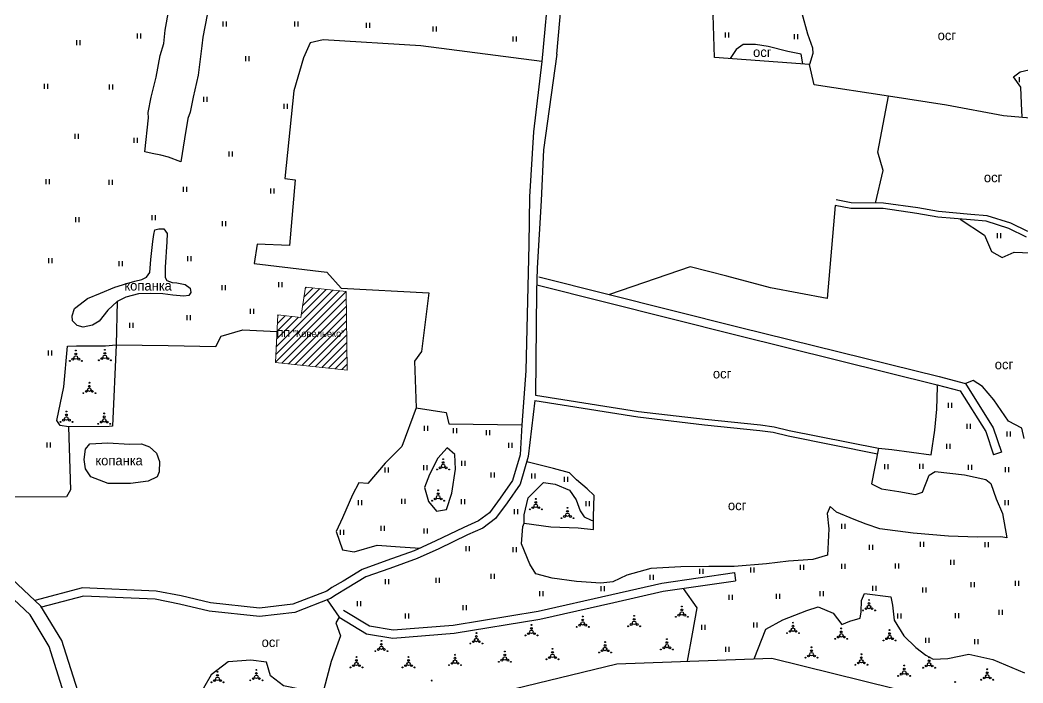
# Model space of a CAD drawing. Header units: millimetres. Extents: x 1379499 to 1411715, y 5652947 to 5671991.
# Drawn here: x 1400694 to 1401416, y 5660868 to 5661345 of the extents above; entities that cross this region are included whole.
import ezdxf
from ezdxf.enums import TextEntityAlignment as Align

# ---------------------------------------------------------------- set-up
doc = ezdxf.new("R2010")
doc.units = ezdxf.units.MM
doc.layers.add('_5Інше', color=252, linetype='Continuous', lineweight=25)
for name, color, linetype in [('вулиці', 7, 'Continuous'), ('ВулНазва', 7, 'Continuous'), ('на область', 5, 'Continuous')]:
    doc.layers.add(name, color=color, linetype=linetype)
picture_1 = doc.add_image_def('image1.bmp', size_in_pixel=(3370, 2384))

# ---------------------------------------------------------------- blocks, each defined once
blk = doc.blocks.new('ЛвЗд')
at = {"layer": '_5Інше', "color": 204, "linetype": 'Continuous'}
for points in [[(44777.635, 27810.375), (44999.44, 27863.053)], [(44999.44, 27863.053), (45111.047, 27866.312)], [(45111.047, 27866.312), (45265.093, 27827.251)]]:
    blk.add_lwpolyline(points, dxfattribs=at)

msp = doc.modelspace()

# ---------------------------------------------------------------- hatches: boundary and pattern name
at = {"layer": 'вулиці', "lineweight": -2}
h = msp.add_hatch(dxfattribs=at)
h.set_pattern_fill('ANSI31', color=2, scale=30, style=0)
h.set_pattern_definition([(45, (19203.3615, -9190.9644), (-2.6516504294, 2.6516504294), [])])
h.paths.add_polyline_path([(1400896.3, 5661130.93), (1400879.79, 5661132.91), (1400878.07, 5661098.57), (1400929.58, 5661093.06), (1400928.96, 5661149.64), (1400899.61, 5661152.95)])
h.paths.add_polyline_path([(1400870.05, 5661115.61), (1400936.71, 5661115.61), (1400936.71, 5661123.11), (1400870.05, 5661123.11)], flags=9)

# ---------------------------------------------------------------- linework, layer by layer
at = {"layer": 'вулиці', "color": 7, "lineweight": -2}
for p, q in [((1400840.52, 5661340.39), (1400840.52, 5661343.99)), ((1400842.92, 5661340.39), (1400842.92, 5661343.99)), ((1400892.01, 5661340.39), (1400892.01, 5661343.99)), ((1400894.41, 5661340.39), (1400894.41, 5661343.99)), ((1400943.62, 5661339.53), (1400943.62, 5661343.13)), ((1400946.02, 5661339.53), (1400946.02, 5661343.13)), ((1400991.46, 5661336.94), (1400991.46, 5661340.54)), ((1400993.86, 5661336.94), (1400993.86, 5661340.54)), ((1400778.84, 5661331.97), (1400778.84, 5661335.57)), ((1400781.24, 5661331.97), (1400781.24, 5661335.57)), ((1401049.19, 5661329.66), (1401049.19, 5661333.26)), ((1401051.59, 5661329.66), (1401051.59, 5661333.26)), ((1401201.91, 5661332.64), (1401201.91, 5661336.24)), ((1401204.31, 5661332.64), (1401204.31, 5661336.24)), ((1401251.69, 5661331.36), (1401251.69, 5661334.96)), ((1401254.09, 5661331.36), (1401254.09, 5661334.96)), ((1400735.19, 5661327.13), (1400735.19, 5661330.73)), ((1400737.59, 5661327.13), (1400737.59, 5661330.73)), ((1400856.65, 5661315.45), (1400856.65, 5661319.05)), ((1400859.05, 5661315.45), (1400859.05, 5661319.05)), ((1401413.63, 5661300.45), (1401413.63, 5661304.05)), ((1400711.74, 5661295.63), (1400711.74, 5661299.23)), ((1400714.14, 5661295.63), (1400714.14, 5661299.23)), ((1400758.63, 5661295.23), (1400758.63, 5661298.83)), ((1400761.03, 5661295.23), (1400761.03, 5661298.83)), ((1400826.48, 5661286.35), (1400826.48, 5661289.95)), ((1400828.88, 5661286.35), (1400828.88, 5661289.95)), ((1400884.21, 5661281.16), (1400884.21, 5661284.76)), ((1400886.61, 5661281.16), (1400886.61, 5661284.76)), ((1400733.97, 5661259.69), (1400733.97, 5661263.29)), ((1400736.37, 5661259.69), (1400736.37, 5661263.29)), ((1400776.42, 5661256.86), (1400776.42, 5661260.46)), ((1400778.82, 5661256.86), (1400778.82, 5661260.46)), ((1400844.68, 5661246.87), (1400844.68, 5661250.47)), ((1400847.08, 5661246.87), (1400847.08, 5661250.47)), ((1400713.03, 5661227.03), (1400713.03, 5661230.63)), ((1400715.43, 5661227.03), (1400715.43, 5661230.63)), ((1400758.37, 5661226.52), (1400758.37, 5661230.12)), ((1400760.77, 5661226.52), (1400760.77, 5661230.12)), ((1400811.85, 5661221.43), (1400811.85, 5661225.03)), ((1400814.25, 5661221.43), (1400814.25, 5661225.03)), ((1400874.83, 5661220.21), (1400874.83, 5661223.81)), ((1400877.23, 5661220.21), (1400877.23, 5661223.81)), ((1400734.42, 5661199.55), (1400734.42, 5661203.15)), ((1400736.82, 5661199.55), (1400736.82, 5661203.15)), ((1400789.44, 5661201.08), (1400789.44, 5661204.68)), ((1400791.84, 5661201.08), (1400791.84, 5661204.68)), ((1400839.99, 5661196.83), (1400839.99, 5661200.43)), ((1400842.39, 5661196.83), (1400842.39, 5661200.43)), ((1401397.76, 5661187.99), (1401397.76, 5661191.59)), ((1401400.16, 5661187.99), (1401400.16, 5661191.59)), ((1400715.07, 5661170.04), (1400715.07, 5661173.64)), ((1400717.47, 5661170.04), (1400717.47, 5661173.64)), ((1400814.99, 5661171.53), (1400814.99, 5661175.13)), ((1400817.39, 5661171.53), (1400817.39, 5661175.13)), ((1400765.5, 5661168), (1400765.5, 5661171.6)), ((1400767.9, 5661168), (1400767.9, 5661171.6)), ((1400839.68, 5661150.69), (1400839.68, 5661154.29)), ((1400842.08, 5661150.69), (1400842.08, 5661154.29)), ((1400880.55, 5661152.82), (1400880.55, 5661156.42)), ((1400882.95, 5661152.82), (1400882.95, 5661156.42)), ((1400860.12, 5661133.68), (1400860.12, 5661137.28)), ((1400862.52, 5661133.68), (1400862.52, 5661137.28)), ((1400814.56, 5661129), (1400814.56, 5661132.6)), ((1400816.96, 5661129), (1400816.96, 5661132.6)), ((1400773.26, 5661123.47), (1400773.26, 5661127.07)), ((1400775.66, 5661123.47), (1400775.66, 5661127.07)), ((1400714.83, 5661103.68), (1400714.83, 5661107.28)), ((1400717.23, 5661103.68), (1400717.23, 5661107.28)), ((1401362.36, 5661066.06), (1401362.36, 5661069.66)), ((1401364.76, 5661066.06), (1401364.76, 5661069.66)), ((1400985.41, 5661049.38), (1400985.41, 5661052.98)), ((1400987.81, 5661049.38), (1400987.81, 5661052.98)), ((1401006.12, 5661047.73), (1401006.12, 5661051.33)), ((1401008.52, 5661047.73), (1401008.52, 5661051.33)), ((1401029.83, 5661046.31), (1401029.83, 5661049.91)), ((1401032.23, 5661046.31), (1401032.23, 5661049.91)), ((1401375.95, 5661050.85), (1401375.95, 5661054.45)), ((1401378.35, 5661050.85), (1401378.35, 5661054.45)), ((1401404.76, 5661045.42), (1401404.76, 5661049.02)), ((1401407.16, 5661045.42), (1401407.16, 5661049.02)), ((1400713.75, 5661037.36), (1400713.75, 5661040.96)), ((1400716.15, 5661037.36), (1400716.15, 5661040.96)), ((1401045.96, 5661037.07), (1401045.96, 5661040.67)), ((1401048.36, 5661037.07), (1401048.36, 5661040.67)), ((1401361.27, 5661036.46), (1401361.27, 5661040.06)), ((1401363.67, 5661036.46), (1401363.67, 5661040.06)), ((1400956.94, 5661019.37), (1400956.94, 5661022.97)), ((1400959.34, 5661019.37), (1400959.34, 5661022.97)), ((1400984.77, 5661021.18), (1400984.77, 5661024.78)), ((1400987.17, 5661021.18), (1400987.17, 5661024.78)), ((1401012.29, 5661024.28), (1401012.29, 5661027.88)), ((1401014.69, 5661024.28), (1401014.69, 5661027.88)), ((1401316.7, 5661021.8), (1401316.7, 5661025.4)), ((1401319.1, 5661021.8), (1401319.1, 5661025.4)), ((1401341.7, 5661022.07), (1401341.7, 5661025.67)), ((1401344.1, 5661022.07), (1401344.1, 5661025.67)), ((1401376.76, 5661021.26), (1401376.76, 5661024.86)), ((1401379.16, 5661021.26), (1401379.16, 5661024.86)), ((1401403.4, 5661019.63), (1401403.4, 5661023.23)), ((1401405.8, 5661019.63), (1401405.8, 5661023.23)), ((1401033.39, 5661015.75), (1401033.39, 5661019.35)), ((1401035.79, 5661015.75), (1401035.79, 5661019.35)), ((1401062.58, 5661015.19), (1401062.58, 5661018.79)), ((1401064.98, 5661015.19), (1401064.98, 5661018.79)), ((1401086.03, 5661012.8), (1401086.03, 5661016.4)), ((1401088.43, 5661012.8), (1401088.43, 5661016.4)), ((1400937.82, 5660995.85), (1400937.82, 5660999.45)), ((1400940.22, 5660995.85), (1400940.22, 5660999.45)), ((1400969.13, 5660996.8), (1400969.13, 5661000.4)), ((1400971.53, 5660996.8), (1400971.53, 5661000.4)), ((1401012.05, 5660996.56), (1401012.05, 5661000.16)), ((1401014.45, 5660996.56), (1401014.45, 5661000.16)), ((1401403.13, 5660996), (1401403.13, 5660999.6)), ((1401405.53, 5660996), (1401405.53, 5660999.6)), ((1401050.09, 5660989.38), (1401050.09, 5660992.98)), ((1401052.49, 5660989.38), (1401052.49, 5660992.98)), ((1401101.78, 5660995.19), (1401101.78, 5660998.79)), ((1401104.18, 5660995.19), (1401104.18, 5660998.79)), ((1400924.78, 5660974.53), (1400924.78, 5660978.13)), ((1400927.18, 5660974.53), (1400927.18, 5660978.13)), ((1400954.19, 5660977.37), (1400954.19, 5660980.97)), ((1400956.59, 5660977.37), (1400956.59, 5660980.97)), ((1400985.02, 5660975.47), (1400985.02, 5660979.07)), ((1400987.42, 5660975.47), (1400987.42, 5660979.07)), ((1401285.72, 5660978.86), (1401285.72, 5660982.46)), ((1401288.12, 5660978.86), (1401288.12, 5660982.46)), ((1401015.27, 5660962.81), (1401015.27, 5660966.41)), ((1401017.67, 5660962.81), (1401017.67, 5660966.41)), ((1401049.06, 5660962.09), (1401049.06, 5660965.69)), ((1401051.46, 5660962.09), (1401051.46, 5660965.69)), ((1401305.52, 5660963.73), (1401305.52, 5660967.33)), ((1401307.92, 5660963.73), (1401307.92, 5660967.33)), ((1401342.22, 5660965.87), (1401342.22, 5660969.47)), ((1401344.62, 5660965.87), (1401344.62, 5660969.47)), ((1401388.86, 5660965.64), (1401388.86, 5660969.24)), ((1401391.26, 5660965.64), (1401391.26, 5660969.24)), ((1401364.18, 5660952.99), (1401364.18, 5660956.59)), ((1401366.58, 5660952.99), (1401366.58, 5660956.59)), ((1401183.46, 5660946.53), (1401183.46, 5660950.13)), ((1401185.86, 5660946.53), (1401185.86, 5660950.13)), ((1401220.28, 5660947.45), (1401220.28, 5660951.05)), ((1401222.68, 5660947.45), (1401222.68, 5660951.05)), ((1401255.86, 5660949.38), (1401255.86, 5660952.98)), ((1401258.26, 5660949.38), (1401258.26, 5660952.98)), ((1401285.72, 5660950.1), (1401285.72, 5660953.7)), ((1401288.12, 5660950.1), (1401288.12, 5660953.7)), ((1401324.36, 5660950.35), (1401324.36, 5660953.95)), ((1401326.76, 5660950.35), (1401326.76, 5660953.95)), ((1400957.28, 5660939.01), (1400957.28, 5660942.61)), ((1400959.68, 5660939.01), (1400959.68, 5660942.61)), ((1400993.7, 5660939.97), (1400993.7, 5660943.57)), ((1400996.1, 5660939.97), (1400996.1, 5660943.57)), ((1401033.24, 5660942.84), (1401033.24, 5660946.44)), ((1401035.64, 5660942.84), (1401035.64, 5660946.44)), ((1401147.63, 5660942.12), (1401147.63, 5660945.72)), ((1401150.03, 5660942.12), (1401150.03, 5660945.72)), ((1401112.4, 5660933.98), (1401112.4, 5660937.58)), ((1401114.8, 5660933.98), (1401114.8, 5660937.58)), ((1401308.05, 5660934.19), (1401308.05, 5660937.79)), ((1401310.45, 5660934.19), (1401310.45, 5660937.79)), ((1401343.98, 5660933.01), (1401343.98, 5660936.61)), ((1401346.38, 5660933.01), (1401346.38, 5660936.61)), ((1401378.77, 5660936.75), (1401378.77, 5660940.35)), ((1401381.17, 5660936.75), (1401381.17, 5660940.35)), ((1401410.6, 5660937.72), (1401410.6, 5660941.32)), ((1401413, 5660937.72), (1401413, 5660941.32)), ((1401068.22, 5660930.39), (1401068.22, 5660933.99)), ((1401070.62, 5660930.39), (1401070.62, 5660933.99)), ((1401204.52, 5660927.66), (1401204.52, 5660931.26)), ((1401206.92, 5660927.66), (1401206.92, 5660931.26)), ((1401238.64, 5660928.56), (1401238.64, 5660932.16)), ((1401241.04, 5660928.56), (1401241.04, 5660932.16)), ((1401270.05, 5660930.37), (1401270.05, 5660933.97)), ((1401272.45, 5660930.37), (1401272.45, 5660933.97)), ((1400937.15, 5660923.21), (1400937.15, 5660926.81)), ((1400939.55, 5660923.21), (1400939.55, 5660926.81)), ((1401013.11, 5660920.34), (1401013.11, 5660923.94)), ((1401015.51, 5660920.34), (1401015.51, 5660923.94)), ((1401398.96, 5660916.96), (1401398.96, 5660920.56)), ((1401401.36, 5660916.96), (1401401.36, 5660920.56)), ((1400971.66, 5660914.35), (1400971.66, 5660917.95)), ((1400974.06, 5660914.35), (1400974.06, 5660917.95)), ((1401325.93, 5660914.39), (1401325.93, 5660917.99)), ((1401328.33, 5660914.39), (1401328.33, 5660917.99)), ((1401367.48, 5660914.59), (1401367.48, 5660918.19)), ((1401369.88, 5660914.59), (1401369.88, 5660918.19)), ((1401184.9, 5660906.24), (1401184.9, 5660909.84)), ((1401187.3, 5660906.24), (1401187.3, 5660909.84)), ((1401222.34, 5660907.75), (1401222.34, 5660911.35)), ((1401224.74, 5660907.75), (1401224.74, 5660911.35)), ((1401346.15, 5660896.75), (1401346.15, 5660900.35)), ((1401348.55, 5660896.75), (1401348.55, 5660900.35)), ((1401381.43, 5660895.72), (1401381.43, 5660899.32)), ((1401383.83, 5660895.72), (1401383.83, 5660899.32)), ((1401202.11, 5660890.26), (1401202.11, 5660893.86)), ((1401204.51, 5660890.26), (1401204.51, 5660893.86))]:
    msp.add_line(p, q, dxfattribs=at)
for points in [[(1401516.3, 5661212.52), (1401502.03, 5661211.44), (1401484.04, 5661215.25), (1401464.33, 5661217.44), (1401451, 5661222.09), (1401443.17, 5661226.11), (1401437.66, 5661232.45), (1401437.87, 5661239.43), (1401439.78, 5661253.8), (1401438.3, 5661263.74), (1401435.5, 5661269.53), (1401421.32, 5661274.6), (1401402.06, 5661276.29), (1401361.01, 5661283.91), (1401319.24, 5661290.27), (1401265.71, 5661298.52), (1401262.33, 5661313.22), (1401194.05, 5661318.28), (1401193.09, 5661348.89), (1401083.9, 5661358.35), (1401091.59, 5661491.84)], [(1401415.37, 5661275.13), (1401415.03, 5661285.04), (1401414.39, 5661296.93), (1401409.29, 5661304.37), (1401413.96, 5661307.77), (1401428.63, 5661311.16), (1401435.22, 5661319.02), (1401436.29, 5661333.67), (1401431.18, 5661349.51), (1401420.55, 5661362.68), (1401409.28, 5661365.87), (1401395.47, 5661368.2), (1401394.4, 5661370.54), (1401396.74, 5661392.69), (1401396.11, 5661407.14), (1401395.38, 5661414.49)], [(1401075.31, 5661375.02), (1401069.86, 5661315.28), (1400982.62, 5661326.65), (1400912.35, 5661330.8), (1400903.06, 5661328.72), (1400898.13, 5661317.92), (1400891.28, 5661294.15), (1400884.8, 5661231.13), (1400892.18, 5661230.09), (1400888.21, 5661182.77), (1400865, 5661183.86), (1400862.83, 5661169.91), (1400915.05, 5661163.75), (1400925.38, 5661152.16), (1400988.56, 5661148.66), (1400983.05, 5661106.54), (1400978.07, 5661099.55), (1400979.38, 5661066.01), (1401000.82, 5661062.71), (1401002.84, 5661054.48), (1401055.34, 5661053.67)], [(1401193.09, 5661348.89), (1401201.2, 5661353.17), (1401209.13, 5661365.73), (1401212.8, 5661378.09), (1401219.95, 5661380.99), (1401236.58, 5661380.02), (1401247.99, 5661371.91), (1401256.88, 5661350.08), (1401260.94, 5661335.21), (1401264.62, 5661325.17), (1401264.83, 5661321.05), (1401262.33, 5661313.22)], [(1400830.57, 5661357.45), (1400825.76, 5661332.93), (1400825.08, 5661326.66), (1400822.33, 5661305.51), (1400818.89, 5661289.59), (1400816.57, 5661278.77), (1400815.02, 5661274.14), (1400812.61, 5661259.57), (1400810.03, 5661243.09), (1400801.01, 5661246.44), (1400795.6, 5661247.81), (1400789.24, 5661249.18), (1400784.08, 5661250.3), (1400786.6, 5661274.72), (1400786.48, 5661278.68), (1400788.64, 5661289.6), (1400792.25, 5661304.13), (1400795.14, 5661319.57), (1400797.78, 5661328.34), (1400798.62, 5661337.94), (1400801.27, 5661352.54)], [(1401080.51, 5661320.53), (1401084.02, 5661358.34)], [(1401257.67, 5661313.57), (1401256.3, 5661320.59), (1401246.84, 5661322.45), (1401232.73, 5661326.16), (1401223.59, 5661327.56), (1401214.75, 5661327.56), (1401209.63, 5661323.84), (1401205.38, 5661317.44)], [(1401080.51, 5661320.53), (1401070.98, 5661251.7), (1401069.27, 5661215.11), (1401066.48, 5661166.63), (1401065.87, 5661149.63), (1401065.27, 5661075.1)], [(1401069.86, 5661315.28), (1401063.87, 5661264.63), (1401060.89, 5661217.78), (1401060.35, 5661183.5), (1401058.31, 5661092.54), (1401055.34, 5661053.67)], [(1401309.97, 5661213.4), (1401315.51, 5661236.87), (1401311.62, 5661249.96), (1401319.24, 5661290.27)], [(1401280.91, 5661211.66), (1401275.11, 5661144.76), (1401234.44, 5661152.32), (1401202.92, 5661160.82), (1401176.44, 5661167.44), (1401118.5, 5661147.53)], [(1401418.64, 5661188.85), (1401405.9, 5661195.14), (1401389.6, 5661200.29), (1401378.15, 5661201.26), (1401354.66, 5661203.23), (1401339.66, 5661205.97), (1401315.46, 5661209.36), (1401292.07, 5661209.52), (1401280.91, 5661211.66)], [(1401419.58, 5661192.85), (1401407.39, 5661198.86), (1401390.38, 5661204.24), (1401378.48, 5661205.25), (1401355.19, 5661207.2), (1401340.3, 5661209.92), (1401315.75, 5661213.36), (1401292.46, 5661213.52), (1401281.67, 5661215.59)], [(1401370.89, 5661201.87), (1401388.45, 5661190.29), (1401393.31, 5661178.49), (1401400.96, 5661174.1), (1401409.76, 5661178.03), (1401445.65, 5661176.64)], [(1400791.14, 5661194.05), (1400794.02, 5661194.94), (1400797.8, 5661194.74), (1400800.18, 5661191.37), (1400799.98, 5661185.41), (1400798.79, 5661167.19), (1400798.79, 5661159.75), (1400799.89, 5661157.57), (1400803.76, 5661156.28), (1400807.14, 5661155.88), (1400813.1, 5661154.79), (1400816.68, 5661152.21), (1400817.08, 5661149.03), (1400815.69, 5661146.94), (1400812.11, 5661146.35), (1400804.16, 5661147.04), (1400797.1, 5661147.94), (1400787.86, 5661148.23), (1400779.52, 5661148.04), (1400770.47, 5661145.75), (1400764.1, 5661142.44), (1400757.54, 5661136.28), (1400751.09, 5661128.44), (1400746.32, 5661125.36), (1400739.76, 5661124.07), (1400735.39, 5661125.26), (1400732.01, 5661128.54), (1400731.71, 5661132.21), (1400733.5, 5661137.37), (1400737.47, 5661140.65), (1400742.84, 5661144.62), (1400752.08, 5661148.49), (1400762.51, 5661152.76), (1400771.06, 5661155.56), (1400776.92, 5661157.05), (1400781.89, 5661158.44), (1400785.37, 5661160.03), (1400787.65, 5661163.3), (1400788.45, 5661172.87), (1400789.74, 5661185.81), (1400790.44, 5661190.78), (1400791.14, 5661194.05)], [(1401067.51, 5661160.35), (1401211.76, 5661124.08), (1401355.81, 5661088.42), (1401374.57, 5661083.52), (1401394.66, 5661051.61), (1401400.6, 5661034.12)], [(1401066.05, 5661154.53), (1401210.31, 5661118.26), (1401354.33, 5661082.6), (1401370.76, 5661078.31), (1401389.21, 5661049.01), (1401394.92, 5661032.19)], [(1400764.1, 5661142.44), (1400763.42, 5661111.27), (1400800.87, 5661110.87), (1400835.13, 5661110.12), (1400838.89, 5661117.64), (1400854.7, 5661122.15), (1400879.19, 5661120.92)], [(1401312.07, 5661036.86), (1401321.59, 5661036.07), (1401350.02, 5661032.1), (1401352.58, 5661049.92), (1401354.01, 5661064.99), (1401354.49, 5661081.02), (1401354.33, 5661082.6)], [(1401416.99, 5661043.84), (1401415.15, 5661051.44), (1401405.7, 5661056.43), (1401395.16, 5661071.65), (1401386.99, 5661081.4), (1401380.17, 5661085.54), (1401374.57, 5661083.52)], [(1401065.27, 5661075.1), (1401139.37, 5661063.39), (1401187.3, 5661057.72), (1401227.24, 5661053.72), (1401237.01, 5661052.36), (1401247.8, 5661049.75), (1401312.07, 5661036.86)], [(1401064.64, 5661071.15), (1401060.04, 5661030.97), (1401054.2, 5661010.93), (1401044.73, 5660997.52), (1401036.53, 5660986.23), (1401027.35, 5660979.32), (1401016.26, 5660974.44), (1400995.64, 5660964.41), (1400980.09, 5660957.5), (1400960.31, 5660950.3), (1400943.07, 5660944.23), (1400929.76, 5660936.11), (1400921.85, 5660931.46), (1400917.75, 5660928.63), (1400892.03, 5660918.68), (1400866.6, 5660915.65), (1400830.38, 5660919.66), (1400809.02, 5660924.67), (1400791.39, 5660928.11), (1400739.86, 5660930.42), (1400709.8, 5660922.38)], [(1400979.38, 5661066.01), (1400968.99, 5661038.14), (1400956.98, 5661026.15), (1400944.51, 5661011.57), (1400938.15, 5661012.04), (1400933.45, 5661003.34), (1400926.36, 5660986.76), (1400921.78, 5660977.04), (1400926.36, 5660963.71), (1400934.75, 5660962.18), (1400951.15, 5660967.14), (1400967.74, 5660965.99), (1400982.31, 5660965.05)], [(1401064.64, 5661071.15), (1401138.83, 5661059.43), (1401186.86, 5661053.74), (1401226.76, 5661049.75), (1401236.26, 5661048.42), (1401246.93, 5661045.84), (1401311.28, 5661032.94)], [(1400729.19, 5661052.37), (1400730.63, 5661006.99), (1400727.68, 5661001.84), (1400624.96, 5661001.47), (1400608.17, 5661005.1)], [(1401055.34, 5661053.67), (1401054.14, 5661032.16), (1401048.72, 5661013.58), (1401039.85, 5661001.02), (1401032.21, 5660990.48), (1401024.3, 5660984.53), (1401013.74, 5660979.88), (1400993.1, 5660969.86), (1400977.84, 5660963.06), (1400958.29, 5660955.95), (1400940.49, 5660949.68), (1400926.68, 5660941.26), (1400918.62, 5660936.52), (1400914.93, 5660933.97), (1400890.57, 5660924.55), (1400866.57, 5660921.69), (1400831.4, 5660925.58), (1400810.28, 5660930.54), (1400792.1, 5660934.08), (1400739.21, 5660936.45), (1400704.92, 5660927.29)], [(1400741.4, 5661036.26), (1400744.54, 5661040), (1400757.37, 5661040.7), (1400772.94, 5661039.9), (1400781.64, 5661040.1), (1400787.3, 5661037.98), (1400792.45, 5661033.23), (1400794.68, 5661027.27), (1400794.48, 5661019.8), (1400792.86, 5661016.36), (1400786.39, 5661013.13), (1400773.75, 5661011.52), (1400757.58, 5661011.52), (1400745.24, 5661016.26), (1400741.4, 5661022.02), (1400740.49, 5661028.69), (1400741.4, 5661036.26)], [(1400993.92, 5660991.47), (1401001.05, 5660992.82), (1401004.9, 5661004.56), (1401007.6, 5661021.88), (1401007.22, 5661032.28), (1401001.63, 5661037.28), (1400994.89, 5661029.78), (1400988.91, 5661018.03), (1400985.44, 5661008.6), (1400988.19, 5660998.44), (1400993.92, 5660991.47)], [(1401312.07, 5661036.86), (1401307.08, 5661011.14), (1401314.23, 5661007.65), (1401326.69, 5661005.66), (1401338.65, 5661003.5), (1401343.8, 5661005.16), (1401348.62, 5661017.44), (1401352.94, 5661020.1), (1401374.04, 5661017.78), (1401389.32, 5661014.29), (1401392.81, 5661011.47), (1401396.66, 5661000.44), (1401401.31, 5660989.81), (1401404.3, 5660972.39), (1401400.15, 5660973.05), (1401383.37, 5660972.89), (1401362.44, 5660973.55), (1401337.02, 5660975.71), (1401313.09, 5660978.86), (1401303.29, 5660982.18), (1401294.49, 5660985.5), (1401281.86, 5660990.81), (1401277.37, 5660994.96), (1401275.21, 5660989.81), (1401276.21, 5660978.86), (1401275.51, 5660964.39), (1401275.34, 5660959.91), (1401264.88, 5660956.76), (1401247.2, 5660955.54), (1401231.41, 5660953.55), (1401208.15, 5660951.73), (1401189.88, 5660951.73), (1401169.78, 5660951.56), (1401148.1, 5660950.21), (1401130.82, 5660945.57), (1401120.85, 5660940.59), (1401112.21, 5660939.76), (1401094.6, 5660940.92), (1401077.16, 5660943.24), (1401065.53, 5660946.39), (1401061.04, 5660953.37), (1401055.2, 5660968.02), (1401056.03, 5660980.47), (1401057.03, 5660982.83), (1401076.3, 5660980.18), (1401095.91, 5660979.51), (1401107.04, 5660978.35), (1401106.87, 5660987.65), (1401107.37, 5661002.75), (1401102.38, 5661007.56), (1401094.75, 5661014.1), (1401089.6, 5661019.25), (1401078.13, 5661022.23), (1401058.9, 5661027.05)], [(1401400.6, 5661034.12), (1401394.92, 5661032.19)], [(1401057.03, 5660982.83), (1401057.03, 5660989.04), (1401060.02, 5661001.16), (1401070.99, 5661012.28), (1401079.46, 5661010.95), (1401089.6, 5661006.8), (1401094.58, 5660999.83), (1401097.24, 5660991.86), (1401100.23, 5660987.55), (1401105.21, 5660985.06), (1401106.92, 5660984.66)], [(1400923.87, 5660915.3), (1400943.6, 5660903.22), (1400962.45, 5660900.12), (1401006.59, 5660903.63), (1401068.23, 5660913.79), (1401121.48, 5660925.8), (1401157.2, 5660933.89), (1401209.17, 5660941.39)], [(1400927.01, 5660920.42), (1400945.73, 5660908.95), (1400962.71, 5660906.16), (1401005.86, 5660909.6), (1401067.08, 5660919.68), (1401120.16, 5660931.65), (1401156.1, 5660939.79), (1401208.32, 5660947.33)], [(1401208.32, 5660947.33), (1401209.17, 5660941.39)], [(1401171.57, 5660935.96), (1401181.23, 5660922), (1401177.94, 5660903.26), (1401174.35, 5660883.56)], [(1400915.29, 5660927.68), (1400923.87, 5660915.3), (1400921.62, 5660911.28), (1400924.84, 5660901.79), (1400918.08, 5660883.45), (1400912.92, 5660863.34), (1400897.95, 5660862.86), (1400883.94, 5660865.91), (1400874.6, 5660872.99), (1400871.54, 5660882.8), (1400860.42, 5660884.25), (1400843.95, 5660883.13), (1400831.82, 5660873.83), (1400820.67, 5660854.54), (1400820.5, 5660839.42), (1400841.66, 5660828.04), (1400863.45, 5660821.83)]]:
    msp.add_lwpolyline(points, dxfattribs=at)
at = {"layer": 'вулиці', "color": 7}
for points in [[(1400740.13, 5660801.27), (1400731.12, 5660843.8), (1400715.22, 5660894.24), (1400701.47, 5660916.83), (1400669.75, 5660946.43), (1400622.51, 5660973.39), (1400531.6, 5661022.06), (1400381.63, 5661104.33), (1400249.05, 5661176.72), (1400100, 5661258.74), (1399949.35, 5661341.46)], [(1400749.7, 5660804.32), (1400740.81, 5660846.35), (1400724.4, 5660898.41), (1400709.29, 5660923.21), (1400675.72, 5660954.54), (1400627.35, 5660982.15), (1400536.37, 5661030.85), (1400386.43, 5661113.11), (1400253.85, 5661185.49), (1400206.51, 5661211.54)], [(1400763.42, 5661111.27), (1400760.78, 5661052.72), (1400758.33, 5661052.54), (1400729.19, 5661052.37), (1400723.23, 5661053.24), (1400720.77, 5661056.93), (1400725.68, 5661081.12), (1400728.32, 5661110.43), (1400734.81, 5661110.6), (1400742.88, 5661110.6), (1400755.69, 5661110.6), (1400763.42, 5661111.27)], [(1401222.63, 5660885.25), (1401231.09, 5660906.69), (1401243.3, 5660913.29), (1401260.53, 5660920.1), (1401268.74, 5660922.7), (1401279.36, 5660918.1), (1401285.56, 5660910.09), (1401291.37, 5660912.29), (1401298.98, 5660914.49), (1401299.58, 5660919.1), (1401299.79, 5660927.37), (1401301.99, 5660932.37), (1401321.02, 5660929.97), (1401322.02, 5660923.96), (1401323.22, 5660913.16), (1401330.23, 5660901.76), (1401338.84, 5660893.35), (1401346.05, 5660887.95), (1401351.46, 5660884.95), (1401361.88, 5660885.55), (1401376.97, 5660888.7), (1401394.39, 5660884.9), (1401417.03, 5660875.29)]]:
    msp.add_lwpolyline(points, dxfattribs=at)
for centre, radius in [((1400734.38, 5661107.23), 0.312), ((1400755.29, 5661107.7), 0.312), ((1400732.21, 5661100.98), 0.625), ((1400734.38, 5661102.23), 1.25), ((1400734.38, 5661104.73), 0.625), ((1400736.54, 5661100.98), 0.625), ((1400750.96, 5661100.2), 0.312), ((1400753.13, 5661101.45), 0.625), ((1400755.29, 5661102.7), 1.25), ((1400755.29, 5661105.2), 0.625), ((1400757.46, 5661101.45), 0.625), ((1400759.62, 5661100.2), 0.312), ((1400730.05, 5661099.73), 0.312), ((1400738.71, 5661099.73), 0.312), ((1400744.14, 5661079.02), 1.25), ((1400744.14, 5661081.52), 0.625), ((1400744.14, 5661084.02), 0.312), ((1400739.81, 5661076.52), 0.312), ((1400741.97, 5661077.77), 0.625), ((1400746.3, 5661077.77), 0.625), ((1400748.47, 5661076.52), 0.312), ((1400725.45, 5661057.07), 0.625), ((1400727.61, 5661058.32), 1.25), ((1400727.61, 5661060.82), 0.625), ((1400727.64, 5661060.86), 0.625), ((1400727.61, 5661063.32), 0.312), ((1400727.64, 5661063.36), 0.312), ((1400729.78, 5661057.07), 0.625), ((1400754.85, 5661056.96), 1.25), ((1400754.85, 5661059.46), 0.625), ((1400754.83, 5661061.97), 0.312), ((1400754.85, 5661061.96), 0.312), ((1400723.28, 5661055.82), 0.312), ((1400731.94, 5661055.82), 0.312), ((1400750.52, 5661054.46), 0.312), ((1400752.69, 5661055.71), 0.625), ((1400757.02, 5661055.71), 0.625), ((1400759.18, 5661054.46), 0.312), ((1400998.72, 5661029.04), 0.312), ((1400994.39, 5661021.54), 0.312), ((1400996.56, 5661022.79), 0.625), ((1400998.72, 5661024.04), 1.25), ((1400998.72, 5661026.54), 0.625), ((1401000.89, 5661022.79), 0.625), ((1401003.05, 5661021.54), 0.312), ((1400995.17, 5661006.61), 0.312), ((1400990.84, 5660999.11), 0.312), ((1400993, 5661000.36), 0.625), ((1400995.17, 5661001.61), 1.25), ((1400995.17, 5661004.11), 0.625), ((1400997.33, 5661000.36), 0.625), ((1400999.5, 5660999.11), 0.312), ((1401065.38, 5661000.38), 0.312), ((1401061.05, 5660992.88), 0.312), ((1401063.22, 5660994.13), 0.625), ((1401065.38, 5660995.38), 1.25), ((1401065.38, 5660997.88), 0.625), ((1401067.55, 5660994.13), 0.625), ((1401069.71, 5660992.88), 0.312), ((1401088.26, 5660991.49), 0.625), ((1401088.26, 5660993.99), 0.312), ((1401083.93, 5660986.49), 0.312), ((1401086.1, 5660987.74), 0.625), ((1401088.26, 5660988.99), 1.25), ((1401090.43, 5660987.74), 0.625), ((1401092.59, 5660986.49), 0.312), ((1401305.23, 5660927.62), 0.312), ((1401170.51, 5660920.47), 0.625), ((1401170.51, 5660922.97), 0.312), ((1401300.9, 5660920.12), 0.312), ((1401303.07, 5660921.37), 0.625), ((1401305.23, 5660922.62), 1.25), ((1401305.23, 5660925.12), 0.625), ((1401307.4, 5660921.37), 0.625), ((1401309.56, 5660920.12), 0.312), ((1401099.18, 5660913.25), 0.625), ((1401099.18, 5660915.75), 0.312), ((1401136.24, 5660913.71), 0.625), ((1401136.24, 5660916.21), 0.312), ((1401166.18, 5660915.47), 0.312), ((1401168.34, 5660916.72), 0.625), ((1401170.51, 5660917.97), 1.25), ((1401172.67, 5660916.72), 0.625), ((1401174.84, 5660915.47), 0.312), ((1401062.28, 5660904.66), 1.25), ((1401062.28, 5660907.16), 0.625), ((1401062.28, 5660909.66), 0.312), ((1401094.85, 5660908.25), 0.312), ((1401097.02, 5660909.5), 0.625), ((1401099.18, 5660910.75), 1.25), ((1401101.35, 5660909.5), 0.625), ((1401103.51, 5660908.25), 0.312), ((1401131.91, 5660908.71), 0.312), ((1401134.08, 5660909.96), 0.625), ((1401136.24, 5660911.21), 1.25), ((1401138.41, 5660909.96), 0.625), ((1401140.57, 5660908.71), 0.312), ((1401248.35, 5660905.04), 0.625), ((1401250.52, 5660906.29), 1.25), ((1401250.52, 5660908.79), 0.625), ((1401250.52, 5660911.29), 0.312), ((1401252.68, 5660905.04), 0.625), ((1401285.27, 5660907.17), 0.312), ((1401320.03, 5660905.96), 0.312), ((1400954.28, 5660898.24), 0.312), ((1401020.49, 5660897.59), 0.625), ((1401022.65, 5660898.84), 1.25), ((1401022.65, 5660901.34), 0.625), ((1401022.65, 5660903.84), 0.312), ((1401024.82, 5660897.59), 0.625), ((1401057.95, 5660902.16), 0.312), ((1401060.11, 5660903.41), 0.625), ((1401064.44, 5660903.41), 0.625), ((1401066.61, 5660902.16), 0.312), ((1401159.78, 5660899.45), 0.312), ((1401246.19, 5660903.79), 0.312), ((1401254.85, 5660903.79), 0.312), ((1401280.94, 5660899.67), 0.312), ((1401283.11, 5660900.92), 0.625), ((1401285.27, 5660902.17), 1.25), ((1401285.27, 5660904.67), 0.625), ((1401287.44, 5660900.92), 0.625), ((1401289.6, 5660899.67), 0.312), ((1401315.7, 5660898.46), 0.312), ((1401317.86, 5660899.71), 0.625), ((1401320.03, 5660900.96), 1.25), ((1401320.03, 5660903.46), 0.625), ((1401322.19, 5660899.71), 0.625), ((1401324.36, 5660898.46), 0.312), ((1400949.95, 5660890.74), 0.312), ((1400952.11, 5660891.99), 0.625), ((1400954.28, 5660893.24), 1.25), ((1400954.28, 5660895.74), 0.625), ((1400956.44, 5660891.99), 0.625), ((1400958.61, 5660890.74), 0.312), ((1401018.32, 5660896.34), 0.312), ((1401026.98, 5660896.34), 0.312), ((1401043.16, 5660890.56), 0.312), ((1401077.43, 5660892.43), 0.312), ((1401113.1, 5660891.1), 0.625), ((1401115.27, 5660892.35), 1.25), ((1401115.27, 5660894.85), 0.625), ((1401115.27, 5660897.35), 0.312), ((1401117.43, 5660891.1), 0.625), ((1401155.45, 5660891.95), 0.312), ((1401157.62, 5660893.2), 0.625), ((1401159.78, 5660894.45), 1.25), ((1401159.78, 5660896.95), 0.625), ((1401161.95, 5660893.2), 0.625), ((1401164.11, 5660891.95), 0.312), ((1401263.85, 5660891.09), 0.625), ((1401263.85, 5660893.59), 0.312), ((1400936.33, 5660884.1), 0.625), ((1400936.33, 5660886.6), 0.312), ((1400973.86, 5660884.1), 0.625), ((1400973.86, 5660886.6), 0.312), ((1401007.27, 5660883.24), 1.25), ((1401007.27, 5660885.74), 0.625), ((1401007.27, 5660888.24), 0.312), ((1401041, 5660884.31), 0.625), ((1401043.16, 5660885.56), 1.25), ((1401043.16, 5660888.06), 0.625), ((1401045.33, 5660884.31), 0.625), ((1401073.1, 5660884.93), 0.312), ((1401075.26, 5660886.18), 0.625), ((1401077.43, 5660887.43), 1.25), ((1401077.43, 5660889.93), 0.625), ((1401079.59, 5660886.18), 0.625), ((1401081.76, 5660884.93), 0.312), ((1401110.94, 5660889.85), 0.312), ((1401119.6, 5660889.85), 0.312), ((1401259.52, 5660886.09), 0.312), ((1401261.69, 5660887.34), 0.625), ((1401263.85, 5660888.59), 1.25), ((1401266.02, 5660887.34), 0.625), ((1401268.18, 5660886.09), 0.312), ((1401299.73, 5660883.54), 1.25), ((1401299.73, 5660886.04), 0.625), ((1401299.73, 5660888.54), 0.312), ((1401348.46, 5660883.87), 0.625), ((1401348.46, 5660886.37), 0.312), ((1400864.31, 5660877.29), 0.312), ((1400932, 5660879.1), 0.312), ((1400934.17, 5660880.35), 0.625), ((1400936.33, 5660881.6), 1.25), ((1400938.5, 5660880.35), 0.625), ((1400940.66, 5660879.1), 0.312), ((1400969.53, 5660879.1), 0.312), ((1400971.69, 5660880.35), 0.625), ((1400973.86, 5660881.6), 1.25), ((1400976.02, 5660880.35), 0.625), ((1400978.19, 5660879.1), 0.312), ((1401002.94, 5660880.74), 0.312), ((1401005.1, 5660881.99), 0.625), ((1401009.43, 5660881.99), 0.625), ((1401011.6, 5660880.74), 0.312), ((1401038.83, 5660883.06), 0.312), ((1401047.49, 5660883.06), 0.312), ((1401295.4, 5660881.04), 0.312), ((1401297.56, 5660882.29), 0.625), ((1401301.89, 5660882.29), 0.625), ((1401304.06, 5660881.04), 0.312), ((1401330.58, 5660875.47), 1.25), ((1401330.58, 5660877.97), 0.625), ((1401330.58, 5660880.47), 0.312), ((1401344.13, 5660878.87), 0.312), ((1401346.3, 5660880.12), 0.625), ((1401348.46, 5660881.37), 1.25), ((1401350.63, 5660880.12), 0.625), ((1401352.79, 5660878.87), 0.312), ((1401390.33, 5660877.74), 0.312), ((1400834.18, 5660869.64), 0.625), ((1400836.34, 5660870.89), 1.25), ((1400836.34, 5660873.39), 0.625), ((1400836.34, 5660875.89), 0.312), ((1400838.51, 5660869.64), 0.625), ((1400859.98, 5660869.79), 0.312), ((1400862.15, 5660871.04), 0.625), ((1400864.31, 5660872.29), 1.25), ((1400864.31, 5660874.79), 0.625), ((1400866.48, 5660871.04), 0.625), ((1400868.64, 5660869.79), 0.312), ((1400990.49, 5660869.61), 0.312), ((1401326.25, 5660872.97), 0.312), ((1401328.42, 5660874.22), 0.625), ((1401332.75, 5660874.22), 0.625), ((1401334.91, 5660872.97), 0.312), ((1401386, 5660870.24), 0.312), ((1401388.16, 5660871.49), 0.625), ((1401390.33, 5660872.74), 1.25), ((1401390.33, 5660875.24), 0.625), ((1401392.49, 5660871.49), 0.625), ((1401394.66, 5660870.24), 0.312), ((1400832.01, 5660868.39), 0.312), ((1400840.67, 5660868.39), 0.312), ((1401367.27, 5660868.58), 0.312)]:
    msp.add_circle(centre, radius, dxfattribs=at)
at = {"layer": 'ВулНазва', "color": 7, "lineweight": 9}
msp.add_lwpolyline([(1400928.96, 5661149.64), (1400929.58, 5661093.06), (1400878.07, 5661098.57), (1400879.79, 5661132.91), (1400896.3, 5661130.93), (1400899.61, 5661152.95), (1400928.96, 5661149.64)], close=True, dxfattribs=at)

# ---------------------------------------------------------------- block references
at = {"layer": 'ВулНазва', "color": 7, "lineweight": 9, "rotation": 0.3369352804739994}
msp.add_blockref('ЛвЗд', (1356288.93, 5632754.59), dxfattribs=at)

# ---------------------------------------------------------------- texts
at = {"layer": 'вулиці', "color": 7, "lineweight": -2}
for s, p in [('осг', (1401354.62, 5661330.66)), ('осг', (1401221.78, 5661318.55)), ('осг', (1401387.88, 5661228.38)), ('копанка', (1400769.38, 5661150.41)), ('осг', (1401395.71, 5661093.74)), ('осг', (1401192.86, 5661087.14)), ('копанка', (1400748.51, 5661024.56)), ('осг', (1401203.68, 5660992.28))]:
    msp.add_text(s, height=7, dxfattribs=at).set_placement(p)
at = {"layer": 'вулиці', "color": 7}
msp.add_text('осг', height=7, dxfattribs=at).set_placement((1400868.1, 5660893.75))
at = {"layer": 'ВулНазва', "color": 7, "lineweight": 9}
msp.add_text('ПП "Ковельеко"', height=5, dxfattribs=at).set_placement((1400903.38, 5661119.36), align=Align.MIDDLE)

# ---------------------------------------------------------------- pictures from other files: only their frames are drawn
at = {"layer": 'на область', "color": 7, "lineweight": -2}
image = msp.add_image(picture_1, insert=(1395288.55, 5652947.02), size_in_units=(16426, 11620.05), dxfattribs=at)
image.dxf.flags = 7

doc.saveas('drawing.dxf')
